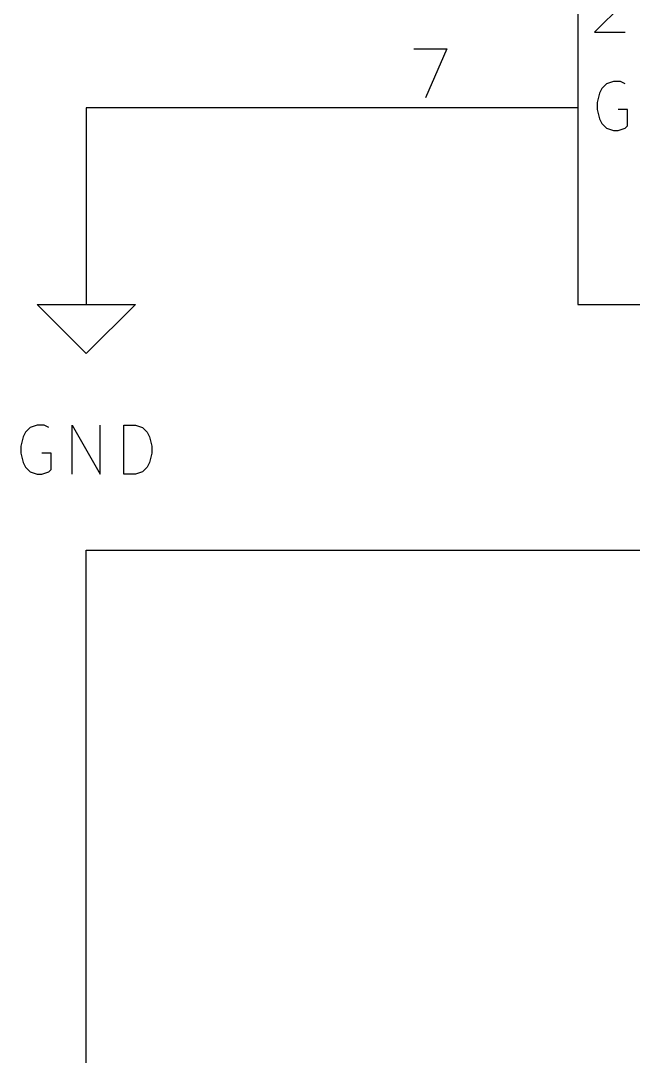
# Model space of a CAD drawing. Header units: millimetres. Extents: x 10 to 287, y -200 to -10.
# Drawn here: x 144.36 to 160.18, y -68.96 to -42.2 of the extents above; entities that cross this region are included whole.
import ezdxf

# ---------------------------------------------------------------- set-up
doc = ezdxf.new("R2010")
doc.units = ezdxf.units.MM
for name, color, linetype in [('BLUE', 174, 'CONTINUOUS'), ('GREENSIXTYFIVE', 129, 'CONTINUOUS'), ('LIGHTGREEN', 92, 'CONTINUOUS'), ('LIGHTRED', 12, 'CONTINUOUS'), ('RED', 14, 'CONTINUOUS')]:
    doc.layers.add(name, color=color, linetype=linetype)

msp = doc.modelspace()

# ---------------------------------------------------------------- linework, layer by layer
at = {"layer": 'BLUE', "linetype": 'CONTINUOUS'}
for p, q in [((146.05, -55.88), (219.71, -55.88)), ((146.05, -99.06), (146.05, -55.88))]:
    msp.add_line(p, q, dxfattribs=at)
at = {"layer": 'GREENSIXTYFIVE', "linetype": 'CONTINUOUS'}
for p, q in [((159.9111, -41.7718), (159.1854, -42.4975)), ((159.1854, -42.4975), (159.9716, -42.4975)), ((159.4878, -43.828), (159.3668, -43.949)), ((159.6692, -43.7675), (159.4878, -43.828)), ((159.8506, -43.7675), (159.6692, -43.7675)), ((159.9716, -43.828), (159.8506, -43.7675)), ((159.3063, -44.0699), (159.2459, -44.3118)), ((159.3668, -43.949), (159.3063, -44.0699)), ((159.2459, -44.3118), (159.2459, -44.4932)), ((159.2459, -44.4932), (159.3063, -44.7351)), ((160.032, -44.4932), (159.7901, -44.4932)), ((160.032, -44.9166), (160.032, -44.4932)), ((159.3063, -44.7351), (159.3668, -44.8561)), ((159.3668, -44.8561), (159.4878, -44.9771)), ((159.9716, -44.9771), (160.032, -44.9166)), ((159.4878, -44.9771), (159.6692, -45.0375)), ((159.6692, -45.0375), (159.7901, -45.0375)), ((159.7901, -45.0375), (159.9716, -44.9771)), ((144.5986, -52.7097), (144.4776, -52.8307)), ((144.78, -52.6492), (144.5986, -52.7097)), ((144.9614, -52.6492), (144.78, -52.6492)), ((145.0824, -52.7097), (144.9614, -52.6492)), ((145.6871, -53.9192), (145.6871, -52.6492)), ((145.6871, -52.6492), (146.4128, -53.9192)), ((146.4128, -53.9192), (146.4128, -52.6492)), ((147.0176, -53.9192), (147.0176, -52.6492)), ((147.0176, -52.6492), (147.32, -52.6492)), ((147.32, -52.6492), (147.5014, -52.7097)), ((147.5014, -52.7097), (147.6224, -52.8307)), ((144.4171, -52.9516), (144.3567, -53.1935)), ((144.4776, -52.8307), (144.4171, -52.9516)), ((147.6224, -52.8307), (147.6829, -52.9516)), ((147.6829, -52.9516), (147.7433, -53.1935)), ((144.3567, -53.1935), (144.3567, -53.3749)), ((147.7433, -53.1935), (147.7433, -53.3749)), ((144.3567, -53.3749), (144.4171, -53.6168)), ((145.1428, -53.3749), (144.9009, -53.3749)), ((145.1428, -53.7983), (145.1428, -53.3749)), ((147.7433, -53.3749), (147.6829, -53.6168)), ((144.4171, -53.6168), (144.4776, -53.7378)), ((144.4776, -53.7378), (144.5986, -53.8588)), ((147.6224, -53.7378), (147.5014, -53.8588)), ((147.6829, -53.6168), (147.6224, -53.7378)), ((144.5986, -53.8588), (144.78, -53.9192)), ((144.78, -53.9192), (144.9009, -53.9192)), ((144.9009, -53.9192), (145.0824, -53.8588)), ((145.0824, -53.8588), (145.1428, -53.7983)), ((147.32, -53.9192), (147.0176, -53.9192)), ((147.5014, -53.8588), (147.32, -53.9192))]:
    msp.add_line(p, q, dxfattribs=at)
at = {"layer": 'LIGHTGREEN', "linetype": 'CONTINUOUS'}
for p, q in [((151.13, -44.45), (146.05, -44.45)), ((146.05, -44.45), (146.05, -48.26))]:
    msp.add_line(p, q, dxfattribs=at)
at = {"layer": 'LIGHTRED', "linetype": 'CONTINUOUS'}
for p, q in [((154.5167, -42.9229), (155.3633, -42.9229)), ((155.3633, -42.9229), (154.8191, -44.1929))]:
    msp.add_line(p, q, dxfattribs=at)
at = {"layer": 'RED', "linetype": 'CONTINUOUS'}
for p, q in [((158.75, -24.13), (158.75, -49.53)), ((158.75, -44.45), (151.13, -44.45)), ((146.05, -48.26), (146.05, -49.53)), ((146.05, -50.8), (144.78, -49.53)), ((144.78, -49.53), (146.05, -49.53)), ((146.05, -49.53), (147.32, -49.53)), ((147.32, -49.53), (146.05, -50.8)), ((158.75, -49.53), (199.39, -49.53))]:
    msp.add_line(p, q, dxfattribs=at)

doc.saveas('drawing.dxf')
